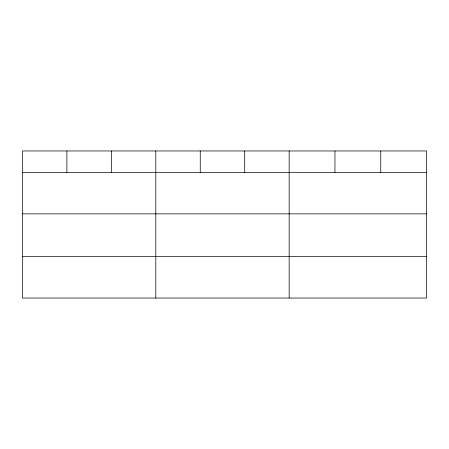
<?xml version="1.0" encoding="UTF-8"?>
<svg xmlns="http://www.w3.org/2000/svg" width="449" height="449" viewBox="0 0 449 449"><rect width="100%" height="100%" fill="white"/><g stroke="black" fill="none" stroke-linecap="round" stroke-linejoin="round"><path stroke-width="0.67" d="M426.55 213.864L426.55 150.959L22.45 150.959L22.45 298.041L426.55 298.041L426.55 213.864L22.45 213.864M22.45 172.405L426.55 172.405M22.45 256.581L426.55 256.581M380.752 150.959L380.752 172.405M334.954 150.959L334.954 172.405M289.156 150.959L289.156 298.041M244.705 150.959L244.705 172.405M200.254 150.959L200.254 172.405M155.803 150.959L155.803 298.041M111.352 150.959L111.352 172.405M66.901 150.959L66.901 172.405"/></g></svg>
